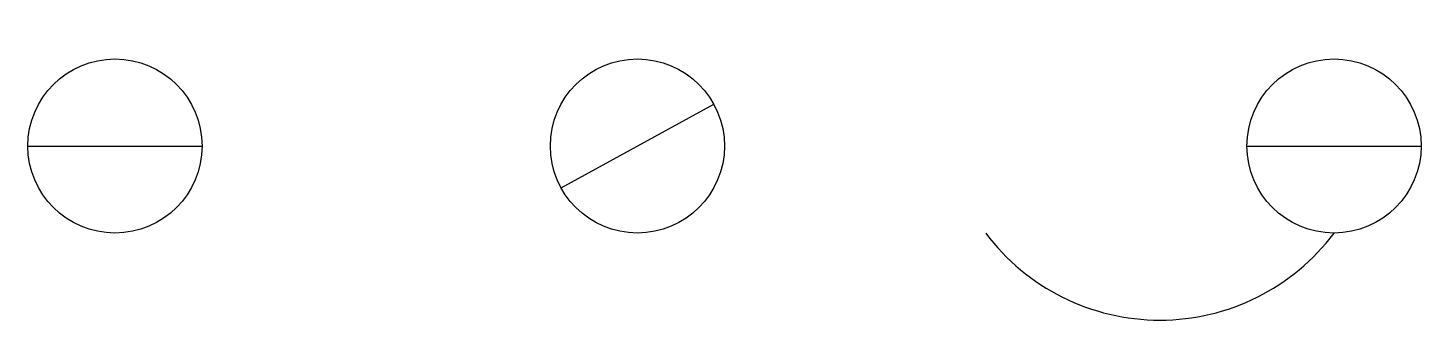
# Model space of a CAD drawing. Header units: millimetres. Extents: x -2 to 30, y 6 to 12.7.
import ezdxf

# ---------------------------------------------------------------- set-up
doc = ezdxf.new("R2010")
doc.units = ezdxf.units.MM
doc.layers.add('Default', color=7, linetype='Continuous')

# ---------------------------------------------------------------- blocks, each defined once
blk = doc.blocks.new('Inner')
at = {"layer": 'Default'}
blk.add_line((-2, 0), (2, 0), dxfattribs=at)
blk.add_circle((0, 0), 2, dxfattribs=at)
blk = doc.blocks.new('Outer')
at = {"layer": 'Default'}
blk.add_arc((0, 1), 5, 216.8699, 323.1301, dxfattribs=at)
blk.add_blockref('Inner', (4, 0), dxfattribs=at)

msp = doc.modelspace()

# ---------------------------------------------------------------- block references
at = {"layer": 'Default', "rotation": 28.64788975654116}
msp.add_blockref('Inner', (12, 10), dxfattribs=at)
at = {"layer": 'Default'}
for name, p in [('Inner', (0, 10)), ('Outer', (24, 10))]:
    msp.add_blockref(name, p, dxfattribs=at)

doc.saveas('drawing.dxf')
